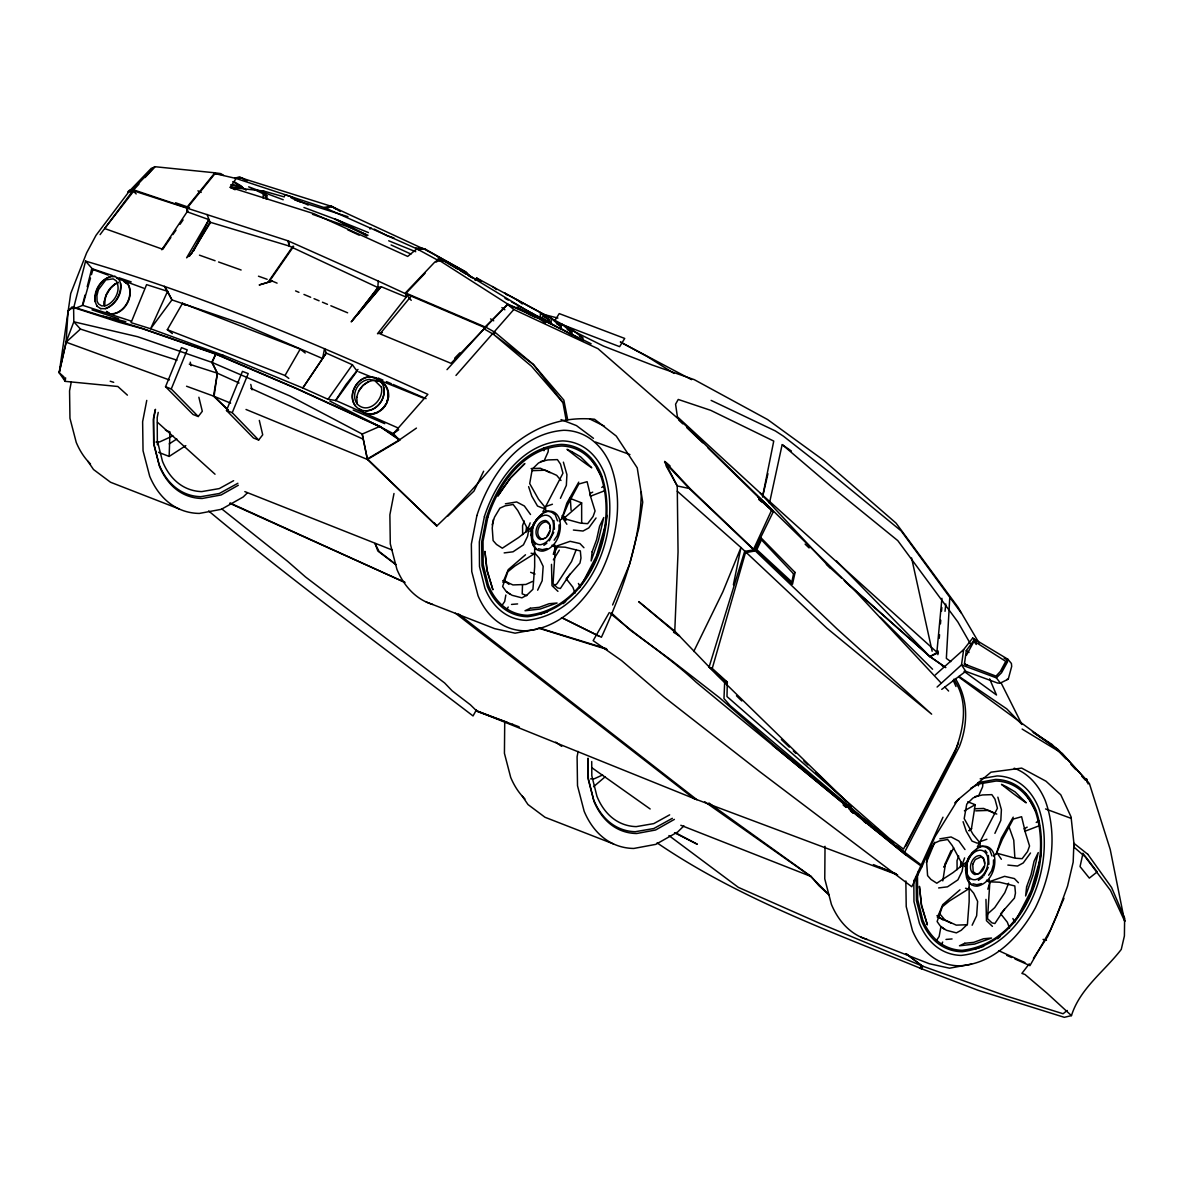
<?xml version="1.0" encoding="UTF-8"?>
<svg xmlns="http://www.w3.org/2000/svg" width="1184" height="1184" viewBox="0 0 1184 1184"><rect width="100%" height="100%" fill="white"/><g stroke="black" fill="none" stroke-linecap="round" stroke-linejoin="round"><path stroke-width="1.5" d="M551.492 564.354L551.996 585.651L557.945 591.334M985.961 899.381L986.464 920.678L992.414 926.362M559.04 524.897L558.996 529.544L557.116 535.878L554.156 540.23M993.524 859.924L993.465 864.572L991.585 870.891L988.625 875.257M543.974 450.749L544.018 447.937M978.443 785.776L978.502 782.964M712.235 668.442L745.491 552.647L753.971 551.167L773.344 511.621L758.041 496.806L771.746 509.904L753.276 549.909L744.662 551.404L709.083 667.066L712.235 668.442L727.316 682.073L726.991 696.547L888.873 838.094L903.51 849.106L956.317 748.036C964.25 725.496 968.275 700.218 953.712 679.276M157.354 444.755L157.472 441.247M158.597 452.318L169.149 456.432L169.963 431.938L165.42 430.162M522.499 585.103L522.203 593.85L526.762 595.626M851.607 806.408L717.267 675.428L674.776 631.146L678.047 551.996L677.248 485.943L664.624 461.375L690.42 488.948L837.34 629.163L931.645 714.159L826.698 628.038L740.962 547.526L677.248 491.182M709.083 667.066L724.741 680.652L723.972 698.56L730.232 705.664L904.236 852.909L959.321 746.734C968.083 724.564 968.556 699.152 955.296 678.536M263.159 198.098L263.47 190.994L230.214 187.338L236.119 178.473L325.97 208.177L332.408 206.652L340.252 211.477M949.775 597.387L946.356 658.393L950.782 661.619M641.314 491.863C640.485 542.657 622.281 591.541 601.413 637.258L561.986 617.663M127.413 395.145L117.838 386.487L65.164 381.352L59.2 372.723L66.097 342.176L68.05 310.667L73.6 307.159L142.139 328.368L215.843 353.868L296.562 388.47L379.901 426.373L400.162 439.945L367.425 459.466L246.02 409.472M100.092 234.61L132.919 190.639L288.186 240.885L378.258 281.082L377.829 287.52L357.124 314.9M506.426 591.808L512.11 595.3L521.907 597.846L526.732 595.256L532.933 589.277L534.665 566.781L534.665 547.052M936.5 940.422L939.149 936.514L940.895 926.835L946.593 930.328L956.376 932.874L961.216 930.284L967.417 924.304L969.148 901.794L969.148 882.065M937.876 654.648L938.172 651.022M939.238 638.339L939.548 634.713M940.451 623.85L940.762 620.224M941.517 611.166L941.828 607.54M531.039 535.405L531.438 530.684M554.452 529.263L553.905 520.442M965.508 870.432L966.04 864.142M988.921 864.29L988.374 855.47M507.699 295.378L504.872 293.129L572.242 329.714L571.813 334.421L581.758 340.326M548.414 448.692L548.118 451.844L544.211 460.606L538.528 462.974L532.282 469.101L529.707 483.59L538.513 499.219L545.558 507.892L545.72 511.828M982.883 783.719L982.602 786.872L978.694 795.633L972.996 798.001L966.751 804.128L964.19 818.618L972.982 834.246L980.026 842.919L980.189 846.856M941.916 598.32L936.84 652.65L929.914 656.572L845.42 581.966M945.024 611.314L945.794 604.003M554.526 544.551L555.355 547.348L553.046 583.623L557.472 587.841L560.372 588.507L569.992 574.107M988.995 879.579L989.824 882.376L987.515 918.651L991.94 922.869L994.856 923.535L1004.476 909.134M65.608 377.829L65.164 381.352L63.832 376.808L59.2 372.723L70.714 293.528L86.624 252.888L96.022 235.32L129.367 191.112L151.226 168.38L154.749 167.122L145.04 177.57M493.358 519.554L492.233 528.02L493.106 540.585L496.481 544.433L502.327 548.192L518.607 537.536L531.675 527.235L532.297 542.094M525.859 532.238L526.54 527.043M927.842 854.567L926.702 863.047L927.59 875.612L930.95 879.46L936.796 883.22L953.09 872.564L966.144 862.263L966.766 877.122M951.063 850.586L945.646 862.707L942.804 880.881M960.328 867.265L961.023 862.07M605.912 522.484L606.889 515.321M1040.396 857.512L1041.358 850.349M1000.376 683.064L996.366 677.87L961.526 664.875L965.73 671.328L997.683 683.079L1000.376 683.064L1008.265 679.142L1011.698 666.385L1011.402 663.469L1007.85 659.236L972.686 638.087L963.628 649.602L961.526 664.875L937.092 687.046M964.427 664.046L966.292 650.564L973.529 640.855L1005.749 661.353L1000.347 671.432L996.025 676.123L964.427 664.046L967.358 665.068M228.29 410.138L214.082 396.3L217.368 373.197L212.173 362.452L137.699 336.73L73.822 321.796L73.6 307.159M967.742 801.79L975.216 804.706L971.428 828.859L969.074 830.68M1007.85 659.236L1007.377 662.108L1001.546 672.734L996.366 677.87M227.935 410.004L213.534 396.092L217.368 373.197L211.758 362.304L215.843 353.868L212.173 362.452M528.878 528.745L527.605 536.263L523.432 544.832L513.027 551.803L504.162 552.913M963.362 863.772L962.074 871.291L957.9 879.86L947.496 886.831L938.631 887.941M505.849 595.034L504.68 601.487L502.031 605.394M71.292 381.929L69.56 390.853L69.96 418.292L76.235 442.402A117.542 73.393 -68.7 0 0 90.502 463.965M146.757 400.399L142.628 421.711L143.042 450.734L149.687 476.249A124.32 77.626 -68.7 0 0 199.341 513.427L221.319 509.327L243.194 496.984L246.938 493.314M155.518 409.324L153.506 419.684L153.861 444.622L159.559 466.54A106.812 66.689 -68.7 0 0 202.227 498.479L221.112 494.971L238.339 485.248M393.991 493.506L389.876 514.818L390.291 543.841L396.921 569.341A124.32 77.626 -68.7 0 0 432.708 604.447M504.724 722.314L504.428 753.32L510.704 777.429A117.542 73.393 -68.7 0 0 524.971 798.993M578.132 751.411L577.096 756.739L577.511 785.762L584.156 811.262A124.32 77.626 -68.7 0 0 633.81 848.454L655.803 844.355L677.662 832.012L683.908 825.884M825.026 846.294L824.76 878.868L831.405 904.369A124.32 77.626 -68.7 0 0 867.176 939.474M155.193 409.679L153.491 418.204L153.654 442.831L159.085 464.557A105.213 65.697 -68.7 0 0 200.762 496.688L219.336 493.491L237.88 483.279M158.227 412.402L157.191 417.552L157.339 440.788L162.474 461.286A99.234 61.968 -68.7 0 0 201.783 491.597L219.306 488.578L233.618 480.689M918.532 871.113L917.496 876.278L917.659 899.514L922.795 919.998A99.234 61.968 -68.7 0 0 962.104 950.323C1023.272 943.5 1053.464 864.616 1035.378 811.336A99.234 61.968 -68.7 0 0 996.07 781.026L978.532 784.045L970.584 788.426M762.703 495.933L773.744 441.084L710.77 410.36L678.24 399.452L675.576 404.188L677.396 416.798L760.291 493.062L937.772 653.02L929.914 656.572L844.207 580.441M733.399 584.778L740.962 547.526L722.847 591.867L693.735 651.511M769.422 503.392L782.165 444.577L832.322 487.423L897.768 540.614L957.856 621.955L970.554 644.037M59.2 372.723L66.289 341.747M762.496 497.102L767.942 473.689M87.202 286.735L91.76 268.59L112.199 275.472M605.675 524.275L596.484 555.918L582.069 583.904M1040.144 859.303L1030.968 890.945L1016.538 918.932M73.364 309.083L85.574 261.116C203.278 295.734 316.306 343.76 427.883 394.361L393.34 433.625L329.892 401.11M82.48 304.969L85.056 295.023M74.932 308.447L82.791 305.339L90.502 278.062M91.464 274.644L92.914 269.523L85.574 261.116M553.357 554.171L555.355 547.348M987.841 889.199L989.824 882.376M106.397 294.757L104.547 301.21L104.577 305.65M492.174 524.823L494.498 517.201L499.914 508.158L505.08 505.849L513.16 504.473L517.808 510.585L527.812 529.263L530.151 522.869M926.643 859.85L928.966 852.228L934.383 843.186L939.548 840.877L947.644 839.5L952.276 845.613L962.296 864.29L964.62 857.897M356.858 397.38C358.042 388.308 365.693 380.73 374.928 380.301M386.65 402.027C390.039 394.864 387.716 385.407 380.464 381.633L376.083 380.686M921.418 965.478L919.998 968.157L978.339 990.372L1064.312 1017.322L1071.461 1015.62C1079.882 988.551 1104.583 971.132 1121.263 949.42L1124.4 935.982L1124.593 921.196L1110.222 849.416L1089.398 783.586L1062.27 753.453L1022.132 729.063M945.646 862.707L943.988 867.354L953.682 847.803M559.188 521.034L561.852 518.725L566.855 503.111L578.754 482.14M993.672 856.062L996.321 853.753L1001.338 838.139L1013.223 817.152M530.018 531.572L535.212 521.286L542.331 513.9M964.486 866.599L969.681 856.313L976.8 848.928M524.26 520.99L522.558 525.607L522.647 534.62M532.134 527.576L533.851 522.958M553.742 532.371L549.302 540.807M958.729 856.017L957.027 860.635L957.116 869.648M966.618 862.603L968.32 857.986L971.975 852.894L974.965 850.734M988.226 867.398L983.771 875.834M169.342 379.946L66.097 342.176L73.822 321.796L80.438 329.078L176.993 360.188M576.268 549.554L571.546 561.542L556.968 583.801L553.934 585.769M958.552 742.634L953.46 755.496L905.656 846.175M549.583 531.29L546.771 536.648M984.067 866.318L979.198 873.496L974.861 874.576C966.322 870.847 971.442 855.159 980.234 855.529L983.549 858.089L984.57 863.314M1008.59 883.234L1004.816 892.692L994.723 907.61L986.538 914.951M198.246 416.516L193.051 414.504L165.538 386.709L181.492 347.637L187.235 349.887L171.28 388.944L198.246 416.516L202.301 411.292L198.868 397.247M258.66 440.034L253.465 438.006L226.499 410.448L242.454 371.376L248.211 373.611L232.256 412.683L258.66 440.034L262.715 434.809L259.311 420.409M557.723 546.386L553.505 554.378M502.948 582.454L508.247 569.637L525.489 554.778M937.432 917.482L942.716 904.665L959.972 889.806M926.362 862.529L934.798 842.224M561.852 518.725L567.846 504.473L578.813 484.019L587.116 481.696L590.638 496.155L605.039 490.605M996.321 853.753L1002.315 839.5L1013.282 819.047L1021.6 816.723L1025.107 831.183L1039.522 825.633M1063.972 898.301L1050.386 929.988L1029.932 965.626L1014.999 958.996M942.982 817.212L913.782 881.325M612.616 604.965L629.725 563.806L638.857 527.886L642.72 502.164L637.229 467.843L616.287 436.082L594.56 419.254C556.85 415.584 525.267 430.784 499.766 457.631C479.949 481.488 459.377 504.739 436.748 525.977L367.425 459.466L362.215 434.054L289.932 395.974L211.758 362.304M922.854 966.04L921.611 968.778C831.301 931.778 738.268 898.212 657.105 842.89M560.432 498.331L566.352 485.366L566.914 474.636L563.377 462.145M609.286 612.542L593.154 640.648L621.541 660.554L664.535 697.376L759.477 771.465L911.754 886.712L921.981 866.658L934.99 836.733L957.767 799.925L990.978 772.175L1021.674 768.105L1046.005 781.218L1060.79 794.804L1071.061 816.856L1073.903 843.141L1073.178 862.1L1067.554 886.091L1056.631 916.076L1047.736 936.47L1033.454 958.33M994.9 833.358L1000.82 820.394L1001.398 809.664L997.86 797.158M537.64 590.194L542.168 580.752L543.16 566.366L539.238 558.197L534.28 552.425M972.123 925.222L976.637 915.78L977.629 901.394L973.707 893.224L968.749 887.452M483.649 471.217L473.985 491.064L447.759 516.165M193.332 251.038L208.887 219.617L187.131 211.803L186.717 208.532L215.029 173.619L220.86 174.448M1001.649 671.195L1007.332 659.962L1004.15 658.2M540.526 461.597L547.985 459.925L557.398 459.614L560.506 464.143L562.948 473.23L542.864 511.917L547.156 511.074L551.7 512.154L555.296 514.892L557.501 520.871M974.994 796.625L982.454 794.952L991.866 794.642L994.974 799.17L997.431 808.258L977.333 846.945L981.625 846.101L986.168 847.182L989.765 849.92L991.985 855.899M966.366 655.344L973.914 641.476M476.412 709.867L473.038 715.95C384.504 648.181 294.224 582.41 208.621 510.955M193.421 251.082L209.908 222.163L207.141 214.467M172.376 333.592L167.329 329.7L182.514 303.311L300.203 349.117L305.235 353.01M167.329 329.7L285.018 375.506L300.203 349.117M506.767 609.523L508.217 607.037M941.25 944.551L942.701 942.064M106.471 294.801L110.068 288.881M475.139 280.445L476.619 278.003L551.152 318.392L559.662 325.363L560.861 329.078L511.458 301.831M553.372 559.84L559.322 550.16M189.499 256.173L210.619 222.385M555.074 320.213L559.233 313.597L624.723 338.446L619.632 346.66L557.694 322.862M335.442 400.651L345.891 384.652L357.982 369.438M187.131 211.803L161.779 249.765L163.777 247.5M268.309 281.851L293.01 246.168M170.866 237.525L162.711 249.262L104.636 228.527L134.325 190.298M172.894 234.595L175.957 230.184M180.027 224.324L183.091 219.913M268.857 282.073L293.617 246.405M328.012 399.289L352.403 364.761L326.236 353.084L324.534 348.629L322.596 358.545L302.808 387.997L225.685 356.206L150.605 328.752L131.069 322.64L146.579 284.634L167.58 291.323L171.946 299.907L243.208 324.238L322.596 358.545L326.236 353.084L302.808 387.997L328.012 399.289L335.782 400.488L398.342 428.075M535.671 520.412L540.496 515.706M335.782 400.488L357.035 371.14L352.403 364.761M596.04 517.985L588.774 527.916L583.016 531.024L573.396 530.047M1030.509 853.013L1023.242 862.944L1017.485 866.052L1007.865 865.075M358.915 390.853L363.059 385.318L368.683 381.603M386.147 403.64C382.077 411.218 372.827 416.265 364.45 412.802M382.24 409.25L386.398 403.7L388.441 397.173L388.071 390.661M579.065 587.871L581.063 585.236M1013.534 922.898L1015.546 920.264M1029.251 963.82L1021.896 973.411L1024.959 974.447L1047.1 993.258L1071.461 1015.62M378.258 281.082L405.594 293.721L406.26 297.095L377.489 333.725L382.358 332.586M352.699 319.843L378.347 287.475M411.499 295.778L380.005 333.844L451.015 363.34L487.112 325.778M941.102 682.99L852.302 587.871L682.798 422.777L598.009 348.703L513.812 309.512L455.973 375.432M214.881 172.805L186.584 207.718L132.756 189.573L154.63 166.678L214.881 172.805L220.712 173.619L223.702 175.424M357.183 315.003L381.189 286.691L406.26 297.095M354.83 317.726L351.189 321.87L381.189 286.691L377.829 287.52L289.074 245.961L288.186 240.885L289.473 246.124L209.908 222.163L208.887 219.617L186.613 257.816L192.504 252.695M447.004 369.645L485.026 327.702L507.67 304.495L537.728 317.874L545.395 322.862M68.198 311.066L71.972 306.982L118.681 322.166L142.583 328.767L215.769 354.164L223.746 355.688L215.532 354.075L296.059 388.5L380.7 427.143L399.319 439.96L416.442 428.09M138.972 184.112L132.919 190.639L136.19 193.939M411.233 300.351L405.594 293.721L425.16 273.149M495.178 332.423L493.388 334.273L483.723 328.678L485.647 327.08L495.178 332.423L533.377 364.48L563.85 400.118L567.698 419.743L566.204 420.29L562.918 402.53L533.377 364.48L493.388 334.273L531.483 366.241L562.918 402.53M454.686 358.175L459.821 352.847M507.832 304.155L485.144 326.976L405.446 292.907L434.809 262.049L438.361 259.784L445.036 260.939L537.58 317.046L507.832 304.155L438.361 259.784M955.532 802.367L959.321 798.549L954.792 802.915M109.949 288.896L114.774 284.338M605.364 776.63L593.554 786.709M66.097 342.176L80.438 329.078M544.729 538.468C550.93 535.168 553.002 523.594 545.765 520.501C536.974 520.131 531.838 535.819 540.378 539.549L545.558 537.965M935.301 674.924L963.628 649.602M562.208 515.78L565.182 516.934L565.819 520.309L565.153 517.23L581.64 502.874L569.608 498.183M563.14 603.662L565.715 601.487M997.624 938.69L1000.184 936.514M441.854 261.176L438.509 260.613L416.916 248.847L407.696 256.425L313.775 213.653L230.214 187.338L235.113 189.751M1067.213 1010.47L1063.099 1013.756L1006.326 996.025L922.173 965.996L820.808 923.816L738.328 887.349L668.945 835.578M969.148 830.635L971.635 828.696M941.739 689.369L965.73 671.328M543.9 545.321L546.89 543.16M978.369 880.348L982.853 877.107M398.697 429.777L393.34 433.625L399.319 439.96L367.395 458.933L436.748 525.977L434.513 523.062M601.753 487.438L604.284 485.677M1036.222 822.466L1038.753 820.704M169.238 443.882L176.816 438.983M169.149 456.432L185.814 445.628M436.141 262.108L438.509 260.613M674.377 819.387L655.596 829.999L636.711 833.506A106.812 66.689 -68.7 0 1 594.042 801.568L588.33 779.649L588.034 758.278M964.398 810.788L975.216 804.706M669.67 814.844L653.79 823.605L636.252 826.624A99.234 61.968 -68.7 0 1 596.943 796.314L591.822 775.816L591.719 761.519M672.349 818.307L653.82 828.519L635.231 831.716A105.213 65.697 -68.7 0 1 593.569 799.585L588.122 777.858L587.989 758.5M592.71 492.115L589.691 493.684L595.064 510.985L593.08 516.49L587.664 523.668L580.545 523.15L562.844 518.296L566.884 524.26M1027.179 827.142L1024.175 828.696L1029.547 846.012L1027.564 851.518L1022.147 858.696L1015.014 858.178L997.313 853.324L1001.368 859.273M110.526 276.538C100.492 280.164 94.113 291.308 95.223 301.802M118.311 282.31C109.461 285.98 103.674 296 104.281 305.472M114.596 284.397L118.385 282.562M105.272 308.55C115.307 304.91 121.686 293.78 120.576 283.287M172.894 435.875L159.648 441.913L155.962 442.046M532.504 581.448L525.874 584.467L512.953 584.926L503.23 580.515M602.612 774.972L594.338 778.746L590.638 778.88M379.901 426.373L362.215 434.054L367.425 459.466M246.109 190.18L241.728 187.028L239.582 187.93L230.584 186.776M552.01 545.188L554.541 546.801L570.111 541.31L579.923 543.545L583.934 547.718M986.479 880.215L989.01 881.828L1004.594 876.338L1014.392 878.572L1018.418 882.746M545.602 506.604L552.425 504.236M980.071 841.632L986.894 839.264M540.718 614.052L547.526 611.847M975.187 949.08L983.697 946.327M272.364 281.141L259.178 284.959L272.054 281.022L277.086 283.139M546.993 548.592L542.316 549.672L538.424 548.725M981.477 883.619L976.785 884.7L972.893 883.752M1006.711 679.498L1008.265 679.142M370.459 376.867C356.769 377.222 347.178 394.672 355.481 405.994M365.9 410.833C377.415 410.33 386.088 398.357 383.601 387.227M376.793 413.083L370.548 414.385L364.642 413.112L359.818 409.161M423.28 248.818L330.958 206.09L324.15 207.466L416.916 248.847M537.062 629.089L515.07 633.174L494.749 628.674L426.255 602.005M977.673 782.742L995.522 779.427A100.98 63.048 -68.7 0 1 1035.867 809.634C1054.796 863.832 1024.249 944.018 962.178 951.714A100.98 63.048 -68.7 0 1 921.848 921.522L916.446 900.802L916.12 877.226M971.531 964.116L949.553 968.201L929.233 963.702L860.738 937.032M370.296 414.074C384.238 414.296 394.035 396.374 385.348 385.14M980.189 778.835L997.091 775.934A105.213 65.697 -68.7 0 1 1038.753 808.065C1058.067 864.068 1025.655 948.636 961.068 955.414A105.213 65.697 -68.7 0 1 919.406 923.268L913.959 901.557L913.826 880.437M505.39 503.807L516.624 501.942L524.364 505.997L530.521 514.507M939.859 838.834L951.092 836.97L958.848 841.025L964.99 849.535M511.532 604.432L517.6 603.914M946.001 939.445L952.069 938.942M545.558 507.892L542.568 508.069L537.521 506.056L531.779 496.155L528.612 486.654M980.026 842.919L977.037 843.097L971.99 841.084L966.248 831.183L963.08 821.681M531.113 468.583L540.348 468.242L550.072 472.668M532.415 470.655L545.336 470.196L556.672 475.346L560.994 480.467M543.604 538.868L541.68 538.927C534.043 535.597 538.631 521.582 546.49 521.907L549.45 524.186M974.447 808.776L983.667 808.45L995.019 813.6M975.734 810.862L988.655 810.389L996.765 814.074M967.358 924.734L956.272 925.133L944.936 919.983L939.534 913.56M112.095 276.538L115.248 276.523M100.551 308.565L105.568 308.713C116.698 304.688 125.208 289.651 118.592 278.773M307.1 204.684L308.595 204.699C300.026 202.864 293.247 195.982 284.486 194.916L284.722 195.863M371.317 228.157L369.822 228.127L370.044 229.074M392.437 237.895L393.932 237.91L387.02 235.675L374.307 229.119M554.541 546.801L565.108 547.186L580.338 550.93L580.989 558.049L579.968 563.066L566.204 578.724L572.893 587.22L575.039 593.169M989.01 881.828L999.577 882.213L1014.806 885.958L1015.458 893.076L1014.436 898.094L1000.672 913.752L1007.362 922.247L1009.523 928.197M230.747 184.763L241.58 186.214L234.136 181.714M376.142 380.641L380.656 381.455L385.525 385.259M752.462 548.592L689.177 488.459L677.248 485.943L665.97 465.623M376.364 378.155C358.278 369.926 342.072 400.162 360.173 409.679M359.98 409.546C375.52 416.383 391.253 394.731 380.863 381.707M231.664 184.793L240.678 186.776M531.068 553.224L534.073 553.92L514.907 565.982L507.847 571.739L502.638 586.509L505.731 590.86L510.245 594.398M965.537 888.252L968.556 888.947L949.39 901.009L942.331 906.766L937.106 921.537L940.2 925.888L944.728 929.425M215.029 173.619L236.119 178.473M103.097 316.217L125.844 321.678M541.902 313.967L557.901 318.082M534.546 317.06L537.728 317.874M1043.045 939.4L1046.464 940.318M266.163 199.016L263.47 190.994L284.323 196.929M294.742 199.904L347.948 216.687M240.974 177.866L332.408 206.652M110.201 381.233L113.708 382.314M539.475 628.068L606.267 648.625M538.261 628.023L607.14 649.439M189.277 364.154L217.368 373.197L239.079 383.024M91.982 309.838L118.696 318.792M82.791 305.339L131.468 321.19M119.007 277.781L131.217 281.925M175.543 202.76L189.499 207.585M312.487 214.304L348.214 226.869L368.017 235.231M199.46 255.167L215.074 260.732M218.552 261.975L241.122 270.011M258.467 276.198L267.155 279.291M595.582 442.061L629.932 454.567M92.914 269.523L108.144 275.117M116.609 278.225L143.678 288.171M186.554 386.236L214.082 396.3M477.256 711.466L513.16 724.608M1045.561 808.938L1071.342 818.44M283.213 199.741L248.655 186.82L267.495 195.848M303.948 207.496L338.506 220.416L365.723 234.61M897.635 874.932L693.78 798.475L455.44 613.208M221.63 508.809L287.638 561.334L305.516 576.963L444.636 682.976L452.066 690.76L470.359 704.761L476.456 710.755L507.196 722.329M512.317 724.268L519.154 726.828M392.244 550.027L244.836 491.612M561.038 419.595L576.445 425.589L593.465 438.317M562.178 516.076L565.153 517.23M165.538 386.709L171.28 388.944M226.499 410.448L232.256 412.683M530.61 572.316L535.064 574.048M179.021 508.913L110.526 482.243L93.506 469.515L87.882 461.257M870.906 826.269L877.492 828.844M613.49 843.94L544.995 817.271L527.99 804.543L522.366 796.284M680.815 825.278L811.218 876.56L818.81 885.558L829.007 894.867M879.105 866.969L896.155 873.851M476.456 710.755L696.888 799.688L458.548 614.008M368.431 232.582L334.672 218.922L366.818 236.016M388.692 240.781L415.717 251.718M291.072 197.802L300.085 201.946M358.722 371.82L424.168 398.401M213.534 396.092L230.628 403.137M873.407 864.586L895.489 873.762M295.571 290.909L298.93 292.33M303.962 294.446L310.682 297.273M314.041 298.679L319.088 300.795M322.448 302.216L327.48 304.332M330.839 305.753L347.637 312.813M353.187 410.064L384.756 423.65M405.594 293.721L485.026 327.702M378.022 378.007L383.024 380.153M386.369 381.588L391.371 383.72M393.044 384.445L426.062 398.638M1006.696 955.325L1011.669 957.53M998.6 950.648L1024.944 962.577M241.225 186.939L243.06 187.768M250.771 388.308L362.674 438.924M229.829 503.333L404.987 582.439L230.214 503.067M503.111 580.782L507.966 582.987M951.3 923.194L939.948 918.044L937.787 915.469M391.105 244.97L410.937 254.057M347.667 229.785L359.107 235.142M711.14 400.399L775.328 430.932L783.408 436.171L834.158 475.968L901.157 530.891L961.349 613.134M561.468 617.619L599.163 636.311M437.947 258.008L446.116 261.93M197.92 190.846L201.191 192.43M591.142 343.789L527.339 312.413M589.602 418.914L604.432 426.181M569.282 329.019L603.544 346.113L651.999 364.938L694.253 379.65L767.602 419.55L824.049 460.576L896.066 523.136L958.093 607.318L979.138 643.134M674.554 832.737L697.346 844.281L676.449 833.27M691.56 379.65L620.327 341.998L647.456 356.68L674.007 373.434M530.565 312.739L557.664 327.361M526.895 310.844L550.96 323.839L548.843 319.636L540.333 312.606L540.466 317.608L550.96 323.839M556.421 323.617L559.662 325.363M542.479 316.187L548.843 319.636M567.269 329.507L570.466 331.239L571.694 334.968M531.868 313.375L549.509 322.936M579.538 336.108L582.75 337.854L583.179 341.17M538.764 316.454L548.31 321.634M505.006 298.324L508.232 300.07M541.399 317.845L549.406 322.196M724.741 680.652L727.316 682.073M247.086 180.797L242.409 178.103L234.728 178.207L239.701 176.816L244.437 179.642M445.184 261.753L457.794 269.212M460.946 271.077L465.682 273.874M447.744 262.715L450.882 264.58M454.02 266.444L475.938 279.468M330.958 206.09L335.634 208.887M570.17 334.051L561.009 328.545L561.527 323.898L570.466 331.239M490.561 318.91L493.698 320.805M232.789 181.64L241.728 187.028M517.201 306.967L531.379 315.669M673.563 632.286L679.527 635.956L638.694 601.62L674.776 631.146M468.79 275.783L471.883 277.707M1032.404 731.638L1052.014 744.425L1066.074 758.988M921.907 865.504L896.318 845.805M921.981 866.658L906.293 855.336L849.061 809.057M124.32 281.925L128.227 284.278C134.813 296.192 124.113 315.018 110.186 314.071L106.56 311.629M118.888 278.95L114.966 276.346C101.025 275.354 89.999 294.55 97.206 306.316M106.486 311.392L110.068 313.79C123.846 314.737 134.414 296.118 127.916 284.338L124.305 281.674M96.91 306.138L100.832 308.743M1033.78 732.807L1058.096 749.472L1086.364 779.975M958.996 676.419L1006.74 708.846L1021.97 724.504L1000.954 682.606M836.511 560.964L929.914 656.572L945.616 667.332M936.914 915.706L942.982 919.909M782.446 444.829L791.4 451.03M966.292 650.564L969.03 652.458M929.914 656.572L945.676 667.643M704.806 801.805L810.64 876.338L829.244 894.956M555.71 742.131L561.704 746.364M591.689 767.602L650.164 808.983M708.905 802.974L811.218 876.56M533.732 316.424L529.248 313.183L533.644 316.557M958.892 677.085L1057.741 749.62M476.619 278.003L481.089 281.244M964.057 671.313L996.499 695.008L989.632 678.876M501.912 307.618L504.858 309.779M610.559 613.504C638.383 637.406 669.463 657.194 696.266 682.339L906.293 855.336M396.018 564.546L379.087 551.478L375.047 543.5L377.829 550.989L395.515 564.339M850.63 811.025L853.546 813.275M863.772 821.134L866.703 823.383M871.084 826.743L879.86 833.492M882.776 835.726L887.156 839.101M890.087 841.35L893.002 843.585M895.933 845.835L903.244 851.444M285.018 375.506L288.807 378.421M182.514 303.311L185.03 305.25M572.242 329.714L582.75 337.854M941.502 665.112L944.018 667.051M492.603 286.543L496.451 289.577M376.186 378.022L381.041 381.84M843.26 805.135L846.146 807.414M850.482 810.833L853.368 813.112M863.476 821.074L866.362 823.354M516.742 299.508L522.307 303.948M971.339 884.596L967.654 879.89M536.87 549.568L533.185 544.862M843.334 804.439L846.205 806.748M507.67 304.495L513.812 309.512M611.107 612.69L630.258 630.154L670.81 659.888L719.31 697.568L771.909 743.345L879.712 832.263M883.871 835.652L893.55 843.556M772.486 745.18L871.69 826.595L866.081 820.512M758.885 499.485L761.697 501.824L758.959 499.352M972.686 638.087L976.474 641.343M665.867 462.308L670.055 465.934M826.388 564.368L841.439 577.984M758.914 498.893L772.575 511.118L707.988 447.922M504.828 580.693L508.942 584.393M157.531 422.318L215.029 474.222M689.177 488.459L664.564 462.234M678.802 420.113L682.798 423.872M686.779 427.631L702.719 442.772M805.12 544.137L809.101 547.926M781.381 739.526L789.314 747.119M793.295 750.922L795.929 753.453M803.877 761.046L807.843 764.849M815.791 772.456L846.22 801.568M848.869 804.114L851.503 806.644M864.749 819.298L870.033 824.36M736.478 695.792L741.761 700.958M880.348 617.323L932.578 669.241M944.862 687.016L948.606 691.027M760.291 493.062L830.384 568.157M771.746 509.904L773.344 511.621M1070.913 764.287L1075.753 769.6M1081.806 776.23L1085.432 780.212M973.529 640.855L976.282 644.481M985.162 850.304L987.086 852.835M966.78 875.894L969.666 879.697M532.312 540.866L535.198 544.67M744.662 551.404L745.491 552.647M1025.255 793.398L1029.207 799.585M590.772 458.371L594.723 464.557M1030.198 801.139L1036.237 812.15M596.588 467.68L601.768 477.122M753.276 549.909L753.971 551.167M263.47 190.994L267.673 198.956M1012.882 918.488L1014.762 922.336M578.414 583.46L580.278 587.308M186.717 208.532L187.945 211.226M953.194 680.282L955.991 686.513M1008.65 825.81L1013.756 840.166L1014.821 857.246M1088.126 784L1086.512 778.806L1087.223 782.358M190.254 362.156L191.112 365.678M250.771 384.415L252.044 389.802M911.591 557.975L932.148 651.23M570.422 499.974L571.073 510.215M549.924 525.444L550.101 528.286M356.754 397.262L357.228 403.907M905.849 880.97L906.219 906.574L912.494 930.698A117.542 73.393 -68.7 0 0 959.454 965.848C993.983 963.998 1019.661 936.426 1035.364 907.876C1051.436 874.828 1058.156 835.697 1045.206 800.458A117.542 73.393 -68.7 0 0 1014.2 768.209M551.152 318.392L551.196 323.336M104.488 301.091L104.518 305.472M581.64 502.874L581.67 523.017M381.381 387.124C384.282 399.97 367.676 415.406 356.976 403.729C350.479 394.065 358.293 380.138 369.6 379.398L374.899 380.745L381.381 387.124M592.133 551.774L591.142 560.935L598.482 540.126L603.766 517.556L599.578 526.258L596.603 539.638L592.133 551.774M1026.617 886.801L1025.625 895.962L1032.951 875.154L1038.235 852.584L1034.046 861.286L1031.072 874.665L1026.617 886.801M532.119 529.218L531.202 536.13L532.045 542.45A23.354 14.578 -68.7 0 0 543.219 551.063C556.273 547.926 562.578 532.104 559.677 519.835A23.354 14.578 -68.7 0 0 548.518 511.222C539.786 512.938 534.472 521.212 532.119 529.218M532.608 528.523L532.563 538.306A17.286 10.789 -68.7 0 0 540.822 544.684C550.486 542.361 555.148 530.654 553.017 521.567A17.286 10.789 -68.7 0 0 544.744 515.203C538.291 516.461 534.354 522.588 532.608 528.523M966.603 864.246L965.67 871.158L966.529 877.477A23.354 14.578 -68.7 0 0 977.688 886.091C990.756 882.953 997.046 867.132 994.16 854.863A23.354 14.578 -68.7 0 0 982.986 846.249C974.269 847.966 968.941 856.239 966.603 864.246M967.091 863.55L967.032 873.333A17.286 10.789 -68.7 0 0 975.29 879.712C984.97 877.388 989.632 865.682 987.486 856.594A17.286 10.789 -68.7 0 0 979.212 850.216C972.76 851.488 968.823 857.616 967.091 863.55M972.73 864.32L973.189 871.676L976.149 873.955C984.008 874.295 988.596 860.28 980.959 856.935L975.261 859.54L972.73 864.32M476.886 515.573L471.35 544.107L471.75 571.546L478.025 595.67A117.542 73.393 -68.7 0 0 524.971 630.82C559.514 628.97 585.177 601.398 600.895 572.849C616.968 539.8 623.672 500.669 610.737 465.43A117.542 73.393 -68.7 0 0 563.791 430.28C518.77 433.536 489.584 475.998 476.886 515.573M486.387 517.674L481.636 542.198L481.977 565.774L487.364 586.494A100.98 63.048 -68.7 0 0 527.709 616.686C589.765 608.99 620.327 528.804 601.398 474.606A100.98 63.048 -68.7 0 0 561.053 444.4C522.381 447.197 497.31 483.679 486.387 517.674M484.448 516.357L479.328 541.887L479.49 566.529L484.922 588.241A105.213 65.697 -68.7 0 0 526.599 620.386C591.186 613.623 623.598 529.041 604.284 473.038A105.213 65.697 -68.7 0 0 562.607 440.907C522.336 443.26 496.007 481.133 484.448 516.357M487.867 517.156L483.028 541.251L483.19 564.487L488.311 584.985A99.234 61.968 -68.7 0 0 527.62 615.295C588.803 608.472 618.98 529.588 600.895 476.308A99.234 61.968 -68.7 0 0 561.586 445.998C523.609 448.218 498.76 483.945 487.867 517.156M793.546 573.796L791.874 581.966L756.857 549.672L761.445 539.83L793.546 573.796M795.086 572.464L792.481 584.319L755.88 549.938L761.149 537.965L795.086 572.464M1082.975 853.368L1080.045 866.584L1089.339 878.114L1097.198 871.898L1082.975 853.368M98.361 289.799L96.925 295.6L97.073 301.121L98.45 303.903L101.617 305.872L105.48 305.842C114.907 302.438 121.582 289.843 116.121 280.741L113.176 278.862L105.85 279.868L98.361 289.799M167.58 291.323L150.605 328.752L171.946 299.907L164.443 286.306L167.58 291.323M132.815 189.751L131.75 191.675L127.709 191.926L129.648 190.15L132.815 189.751M502.223 489.451L497.872 496.037L510.334 478.232L524.852 463.521L510.674 477.729L502.223 489.451M530.254 608.25L525.015 610.752L540.185 609.035L557.087 603.011L549.11 603.722L539.282 607.333L530.254 608.25M964.738 943.278L959.484 945.779L974.654 944.062L991.556 938.039L983.593 938.749L973.751 942.36L964.738 943.278M424.716 248.818L418.204 249.632L415.984 248.048L422.851 248.344L466.304 272.113L469.56 275.916L464.542 271.358L424.716 248.818M571.857 451.681L567.018 449.343C575.054 455.736 583.135 462.071 591.748 467.784L580.545 456.787L571.857 451.681M1006.341 786.709L1001.486 784.37C1009.538 790.764 1017.604 797.098 1026.217 802.811L1015.014 791.815L1006.341 786.709M922.173 965.996L906.16 953.771L922.173 965.996M1087.859 854.36L1073.681 843.126L1074.288 847.389L1085.269 856.89L1110.488 890.427L1124.8 921.389L1124.726 918.34L1111.584 887.482L1087.859 854.36M927.324 924.645L921.478 905.878L919.42 886.357L921.507 904.783L927.324 924.645M492.855 589.617L486.994 570.851L484.937 551.33L487.024 569.756L492.855 589.617"/></g></svg>
